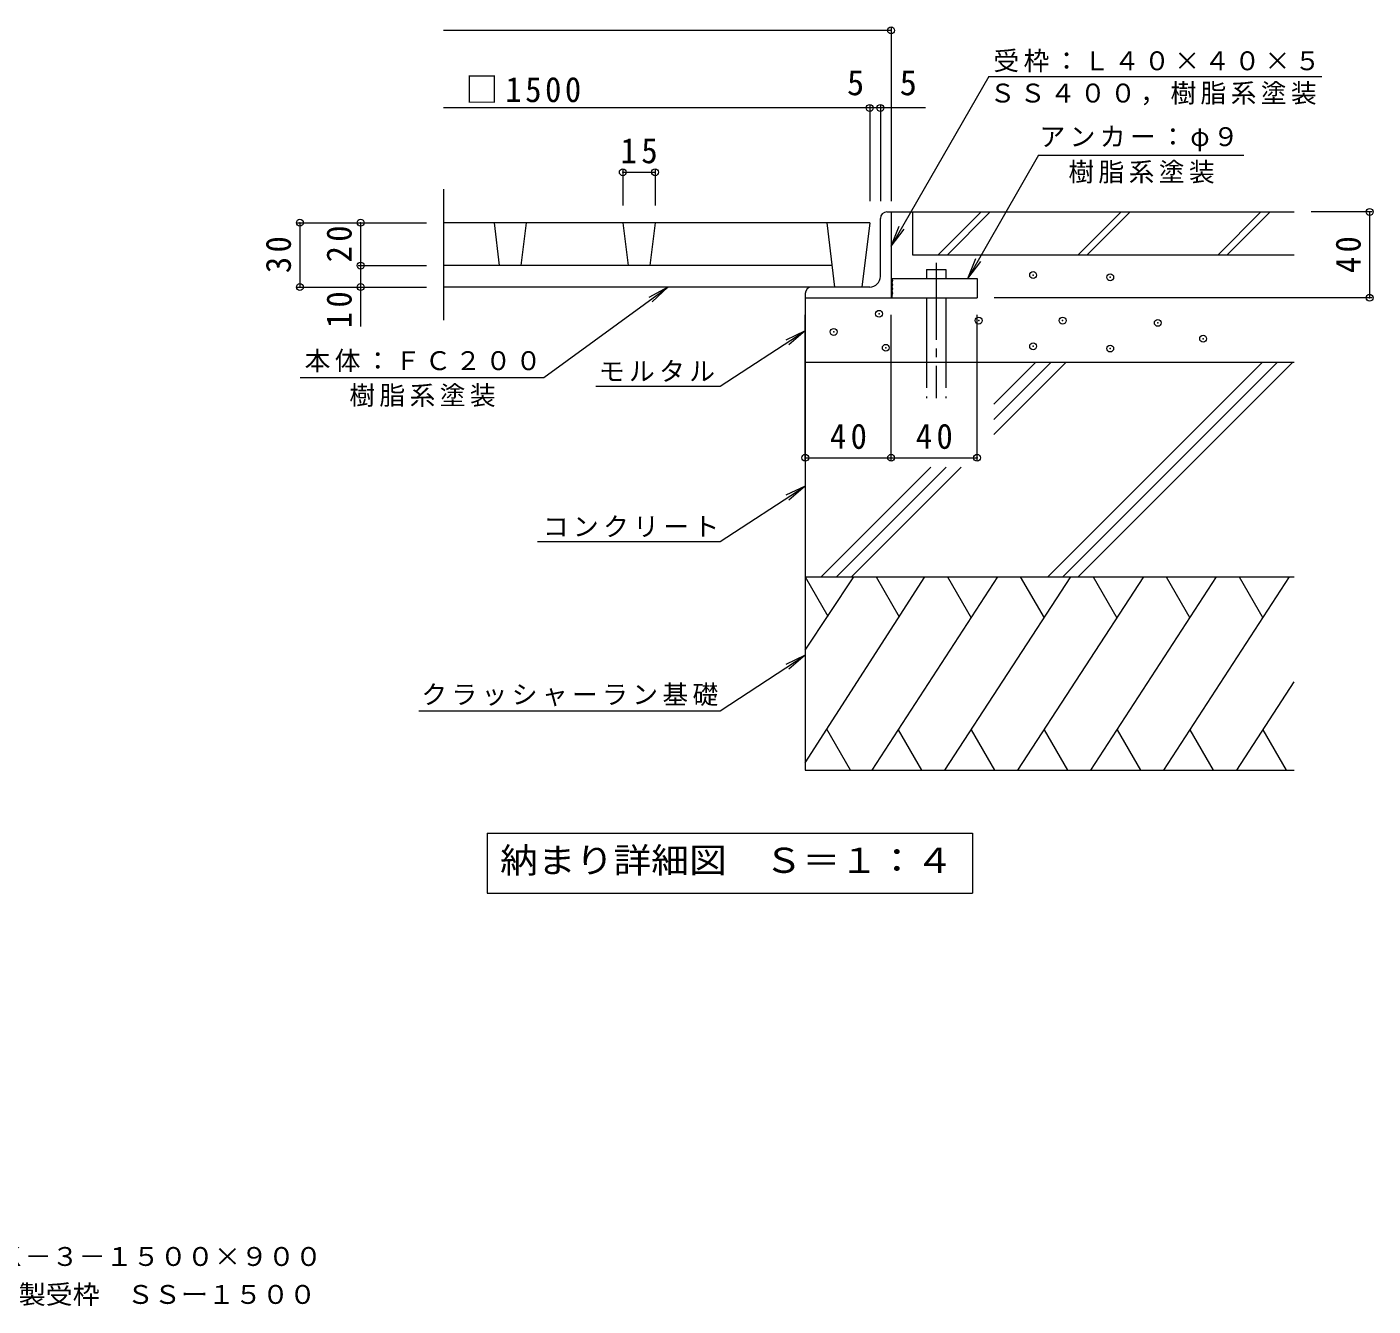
# Model space of a CAD drawing. Units: millimetres on the paper, enlarged 10 times, with parts at other scales. Extents: x -1841 to 1849, y -1367 to 1300.
# Drawn here: x 54 to 1622, y -1367 to 123 of the extents above; entities that cross this region are included whole.
import ezdxf
from ezdxf.enums import TextEntityAlignment as Align

# ---------------------------------------------------------------- set-up
doc = ezdxf.new("R2010")
doc.units = ezdxf.units.MM
doc.header["$LTSCALE"] = 10
doc.header["$PDMODE"] = 32
doc.header["$PDSIZE"] = 8
doc.linetypes.add('CHAIN2', pattern=[12, 9, -1, 1, -1])
doc.linetypes.add('DASHED3', pattern=[4, 3, -1])
for name, color, linetype, lineweight in [('1-0', 2, 'Continuous', 18), ('1-2', 3, 'Continuous', 18), ('1-3', 6, 'Continuous', 18), ('1-4', 7, 'Continuous', 18), ('1-5', 7, 'Continuous', 18), ('1-6', 6, 'Continuous', 18)]:
    doc.layers.add(name, color=color, linetype=linetype, lineweight=lineweight)
doc.layers.add('F-5', color=7, linetype='Continuous')
doc.layers.add('F-F', color=7, linetype='Continuous')
doc.styles.add('ＭＳ ゴシック', font='')
doc.styles.get('ＭＳ ゴシック').set_extended_font_data('MS Gothic')

msp = doc.modelspace()

# ---------------------------------------------------------------- linework, layer by layer
at = {"layer": '1-0'}
for p, q in [((1055.88, -92.67), (1060.88, -92.67)), ((1060.88, -92.67), (1060.88, -192.67)), ((1048.38, -167.67), (1048.38, -100.17)), ((960.88, -187.67), (960.88, -192.67)), ((1035.88, -180.17), (968.34, -180.17)), ((960.88, -192.67), (1160.88, -192.67))]:
    msp.add_line(p, q, dxfattribs=at)
at = {"layer": '1-0', "color": 7, "linetype": 'CHAIN2'}
msp.add_line((1113.26, -151.78), (1113.26, -309.55), dxfattribs=at)
at = {"layer": '1-0'}
msp.add_lwpolyline([(1060.88, -170.17), (1160.88, -170.17), (1160.88, -192.67)], dxfattribs=at)
for centre, radius, start, end in [((1055.88, -100.17), 7.5, 90, 180), ((1035.88, -167.67), 12.5, 270, 0), ((1060.29, -172.64), 2.5, 285.0282, 75.04071), ((968.38, -187.67), 7.5, 90, 180), ((1060.29, -177.47), 2.5, 285.0282, 75.04071), ((1060.29, -182.3), 2.5, 285.0282, 75.04071), ((1060.29, -187.14), 2.5, 285.0282, 75.04071), ((1060.8, -191.17), 1.64, 289.04942, 85.1255)]:
    msp.add_arc(centre, radius, start, end, dxfattribs=at)
at = {"layer": '1-2'}
for p, q in [((539.63, -66.23), (539.63, -218.78)), ((1035.88, -105.17), (539.63, -105.17)), ((598.38, -105.17), (604.52, -155.17)), ((635.88, -105.17), (629.74, -155.17)), ((748.38, -105.17), (754.51, -155.17)), ((785.88, -105.17), (779.74, -155.17)), ((985.88, -105.17), (995.08, -180.17)), ((1035.88, -105.17), (1026.67, -180.17)), ((992.02, -155.17), (539.63, -155.17)), ((1026.67, -180.17), (539.63, -180.17))]:
    msp.add_line(p, q, dxfattribs=at)
at = {"layer": '1-3'}
for p, q in [((1102.01, -159.54), (1124.51, -159.54)), ((1102.01, -159.54), (1102.01, -170.17)), ((1124.51, -159.54), (1124.51, -170.17)), ((1102.01, -192.67), (1102.01, -267.67)), ((1124.51, -192.67), (1124.51, -267.67)), ((1229.38, -267.67), (1180.5, -316.55)), ((1264.74, -267.67), (1180.5, -351.9)), ((1247.06, -267.67), (1180.5, -334.23)), ((1493.33, -267.67), (1243.33, -517.67)), ((1511.01, -267.67), (1261.01, -517.67)), ((1528.69, -267.67), (1278.69, -517.67)), ((1107.22, -389.83), (979.38, -517.67)), ((1124.9, -389.83), (997.06, -517.67)), ((1142.58, -389.83), (1014.74, -517.67)), ((960.88, -603.06), (1017.5, -517.67)), ((960.88, -734.05), (1100.24, -517.67)), ((960.88, -517.67), (987.23, -563.31)), ((1038.63, -742.67), (1185.17, -517.67)), ((1043.61, -517.67), (1070.38, -564.03)), ((1123.56, -742.67), (1270.09, -517.67)), ((1126.35, -517.67), (1153.99, -565.54)), ((1208.49, -742.67), (1355.02, -517.67)), ((1211.28, -517.67), (1238.92, -565.54)), ((1293.42, -742.67), (1439.95, -517.67)), ((1296.2, -517.67), (1323.84, -565.54)), ((1378.35, -742.67), (1524.88, -517.67)), ((1381.13, -517.67), (1408.77, -565.54)), ((1466.06, -517.67), (1493.7, -565.54)), ((1463.28, -742.67), (1530.2, -639.91)), ((1013.58, -742.67), (986.04, -694.97)), ((1069.21, -695.72), (1096.32, -742.67)), ((1154.14, -695.72), (1181.25, -742.67)), ((1239.07, -695.72), (1266.17, -742.67)), ((1323.99, -695.72), (1351.1, -742.67)), ((1408.92, -695.72), (1436.03, -742.67)), ((1493.85, -695.72), (1520.96, -742.67))]:
    msp.add_line(p, q, dxfattribs=at)
at = {"layer": '1-3', "linetype": 'DASHED3'}
for p, q in [((1102.01, -267.67), (1102.01, -309.55)), ((1124.51, -267.67), (1124.51, -309.55))]:
    msp.add_line(p, q, dxfattribs=at)
at = {"layer": '1-4'}
for p, q in [((1060.88, 118.82), (539.63, 118.82)), ((1060.88, 121.82), (1060.88, -80.17)), ((1174.5, 65.27), (1562.43, 65.27)), ((1035.88, 31.48), (1035.88, -80.17)), ((1048.38, 31.48), (1048.38, -80.17)), ((1035.88, 28.48), (539.63, 28.48)), ((1100.75, 28.48), (1035.88, 28.48)), ((1232.57, -26.66), (1471.52, -26.66)), ((748.38, -43.41), (748.38, -85.17)), ((748.38, -46.41), (785.88, -46.41)), ((785.88, -43.41), (785.88, -85.17)), ((1621.14, -92.67), (1550.2, -92.67)), ((1618.14, -92.67), (1618.14, -192.67)), ((369.29, -105.17), (519.63, -105.17)), ((372.29, -105.17), (372.29, -180.17)), ((443, -105.17), (443, -155.17)), ((440, -155.17), (519.63, -155.17)), ((443, -155.17), (443, -226.16)), ((369.29, -180.17), (519.63, -180.17)), ((800.63, -180.17), (782.54, -197.42)), ((1621.14, -192.67), (1180.88, -192.67)), ((960.88, -382), (960.88, -212.67)), ((1060.88, -382), (1060.88, -212.67)), ((1160.88, -382), (1160.88, -212.67)), ((960.88, -379), (1060.88, -379)), ((1060.88, -379), (1160.88, -379))]:
    msp.add_line(p, q, dxfattribs=at)
msp.add_lwpolyline([(372.49, -285.42), (656.5, -285.42), (800.63, -180.17), (778.69, -192.15)], dxfattribs=at)
for p in [(1060.88, 118.82), (1035.88, 28.48), (1048.38, 28.48), (748.38, -46.41), (785.88, -46.41), (1618.14, -92.67), (372.29, -105.17), (443, -105.17), (443, -155.17), (372.29, -180.17), (443, -180.17), (1618.14, -192.67), (960.88, -379), (1060.88, -379), (1160.88, -379)]:
    msp.add_point(p, dxfattribs=at)
at = {"layer": '1-5'}
for p, q in [((1060.88, -132.44), (1076.06, -112.57)), ((1150.09, -170.17), (1165.27, -150.3)), ((960.88, -230.98), (938.33, -241.8)), ((717.03, -295.74), (861.66, -295.74)), ((960.88, -411.86), (938.33, -422.68)), ((649.19, -476.61), (861.66, -476.61)), ((960.88, -608.79), (938.33, -619.6)), ((510.84, -673.54), (861.66, -673.54)), ((590.45, -816.15), (1155.45, -816.15)), ((590.45, -816.15), (590.45, -886.15)), ((1155.45, -816.15), (1155.45, -886.15)), ((590.45, -886.15), (1155.45, -886.15))]:
    msp.add_line(p, q, dxfattribs=at)
for points in [[(1174.5, 65.27), (1060.88, -132.44), (1070.4, -109.32)], [(1232.57, -26.66), (1150.09, -170.17), (1159.61, -147.05)], [(861.66, -295.74), (960.88, -230.98), (941.9, -247.26)], [(861.66, -476.61), (960.88, -411.86), (941.9, -428.14)], [(861.66, -673.54), (960.88, -608.79), (941.9, -625.06)]]:
    msp.add_lwpolyline(points, dxfattribs=at)
at = {"layer": '1-6'}
for p, q in [((1060.88, -92.67), (1530.2, -92.67)), ((1085.88, -92.67), (1085.88, -142.67)), ((1165.77, -92.67), (1115.77, -142.67)), ((1176.37, -92.67), (1126.37, -142.67)), ((1328.69, -92.67), (1278.69, -142.67)), ((1339.3, -92.67), (1289.3, -142.67)), ((1491.61, -92.67), (1441.61, -142.67)), ((1502.22, -92.67), (1452.22, -142.67)), ((1085.88, -142.67), (1530.2, -142.67)), ((960.88, -192.67), (960.88, -742.67)), ((960.88, -267.67), (1530.2, -267.67)), ((960.88, -517.67), (1530.2, -517.67)), ((960.88, -742.67), (1530.2, -742.67))]:
    msp.add_line(p, q, dxfattribs=at)
for p in [(1226.27, -166.16), (1316.02, -168.8), (1046.75, -211.29), (1162.91, -219.21), (1260.59, -219.21), (1371.46, -221.85), (993.96, -232.41), (1054.67, -250.89), (1226.27, -249.08), (1316.02, -251.72), (1424.26, -240.33)]:
    msp.add_point(p, dxfattribs=at)

# ---------------------------------------------------------------- texts
at = {"layer": '1-4', "color": 2, "style": 'ＭＳ ゴシック'}
for p in [(1009.5, 34.48), (1070.85, 34.48)]:
    msp.add_text('5', height=29.33, dxfattribs=at).set_placement(p, align=Align.BOTTOM_LEFT)
at = {"layer": '1-4', "char_height": 21.99, "attachment_point": 7, "style": 'ＭＳ ゴシック'}
for s, insert in [('\\T1.17;受枠：Ｌ４０×４０×５', (1180.02, 69.97)), ('\\T1.17;ＳＳ４００，樹脂系塗装', (1175.57, 31.58)), ('\\T1.17;アンカー：φ９', (1233.65, -21.96)), ('\\T1.17;樹脂系塗装', (1267.32, -59.62)), ('\\T1.17;本体：ＦＣ２００', (377.81, -279.26)), ('\\T1.17;樹脂系塗装', (429.91, -319.77))]:
    msp.add_mtext(s, dxfattribs=dict(at, insert=insert))
at = {"layer": '1-4', "color": 2, "char_height": 29.33, "attachment_point": 7, "style": 'ＭＳ ゴシック'}
for s, insert in [('\\T1.22;\\W0.95;□1500', (565.25, 34.48)), ('\\T1.27;\\W0.95;15', (745.88, -36.41)), ('\\T1.27;\\W0.95;40', (989.63, -369)), ('\\T1.27;\\W0.95;40', (1089.63, -369))]:
    msp.add_mtext(s, dxfattribs=dict(at, insert=insert))
at = {"layer": '1-4', "color": 2, "char_height": 29.33, "attachment_point": 7, "rotation": 90, "style": 'ＭＳ ゴシック'}
for s, insert in [('\\T1.27;\\W0.95;30', (362.29, -163.92)), ('\\T1.27;\\W0.95;20', (433, -151.42)), ('\\T1.27;\\W0.95;40', (1608.14, -163.92)), ('\\T1.27;\\W0.95;10', (433, -228.1))]:
    msp.add_mtext(s, dxfattribs=dict(at, insert=insert))
at = {"layer": '1-5', "color": 2, "style": 'ＭＳ ゴシック', "width": 1.1}
msp.add_text('納まり詳細図\u3000Ｓ＝１：４', height=29.33, dxfattribs=at).set_placement((605.45, -871.15), align=Align.BOTTOM_LEFT)
at = {"layer": '1-5', "char_height": 21.99, "attachment_point": 7, "style": 'ＭＳ ゴシック'}
for s, insert in [('\\T1.17;モルタル', (720.48, -290.54)), ('\\T1.17;コンクリート', (655.2, -471.42)), ('\\T1.17;クラッシャーラン基礎', (513.75, -668.35))]:
    msp.add_mtext(s, dxfattribs=dict(at, insert=insert))
at = {"layer": 'F-5', "style": 'ＭＳ ゴシック', "width": 1.05}
msp.add_text('角型用\u3000タイル用\u3000スチール製受枠\u3000ＳＳー１５００', height=21.99, dxfattribs=at).set_placement((-364.64, -1370.95), align=Align.BOTTOM_LEFT)
at = {"layer": 'F-F', "style": 'ＭＳ ゴシック', "width": 1.05}
msp.add_text('角型\u3000格子タイプ\u3000支柱穴４ヶ\u3000ガーデングレート\u3000ＲＢＫ－３－１５００×９００', height=21.99, dxfattribs=at).set_placement((-798.64, -1326.75), align=Align.BOTTOM_LEFT)

doc.saveas('drawing.dxf')
